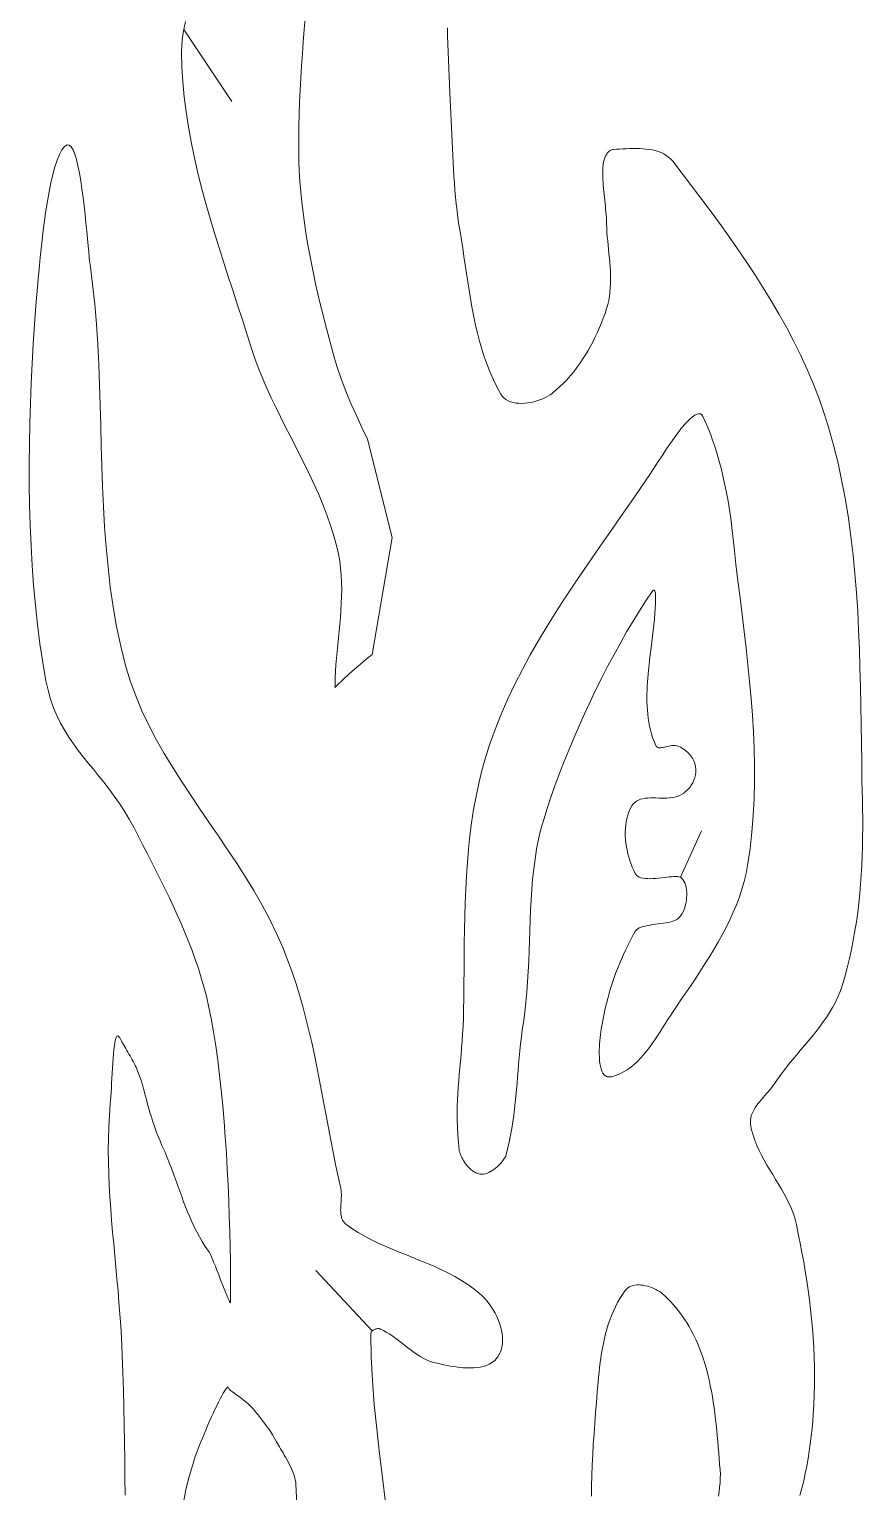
# Model space of a CAD drawing. Header units: inches. Extents: x -12 to 23, y -13.2 to 21.7.
# Drawn here: x 19.17 to 21.25, y 0.913 to 4.564 of the extents above; entities that cross this region are included whole.
import ezdxf

# ---------------------------------------------------------------- set-up
doc = ezdxf.new("R2010")
doc.units = ezdxf.units.IN
doc.header["$MEASUREMENT"] = 0
doc.layers.get('0').update_dxf_attribs({"lineweight": 0})

msp = doc.modelspace()

# ---------------------------------------------------------------- linework, layer by layer
at = {"color": 7, "linetype": 'Continuous', "lineweight": 0}
for p, q in [((19.5602, 4.5833), (19.5557, 4.5634)), ((19.856, 4.563), (19.8582, 4.5932)), ((19.5524, 4.544), (19.5504, 4.5252)), ((19.5557, 4.5634), (19.5524, 4.544)), ((19.8516, 4.5025), (19.8537, 4.5328)), ((19.8537, 4.5328), (19.856, 4.563)), ((19.5504, 4.5252), (19.5498, 4.5067)), ((19.5498, 4.5067), (19.5507, 4.4696)), ((19.8495, 4.4723), (19.8516, 4.5025)), ((19.5507, 4.4696), (19.553, 4.4322)), ((19.8477, 4.442), (19.8495, 4.4723)), ((19.553, 4.4322), (19.5566, 4.3948)), ((19.846, 4.4118), (19.8477, 4.442)), ((19.5566, 4.3948), (19.5613, 4.3575)), ((19.8435, 4.3514), (19.8446, 4.3816)), ((19.8446, 4.3816), (19.846, 4.4118)), ((19.5613, 4.3575), (19.5671, 4.3203)), ((19.8427, 4.3213), (19.8435, 4.3514)), ((19.5671, 4.3203), (19.5738, 4.2831)), ((19.8423, 4.2913), (19.8427, 4.3213)), ((19.5738, 4.2831), (19.5815, 4.2459)), ((19.8423, 4.2613), (19.8423, 4.2913)), ((19.5815, 4.2459), (19.5901, 4.2087)), ((19.8428, 4.2354), (19.8423, 4.2613)), ((19.5901, 4.2087), (19.5993, 4.1716)), ((19.8438, 4.2095), (19.8428, 4.2354)), ((19.8454, 4.1836), (19.8438, 4.2095)), ((19.5993, 4.1716), (19.6093, 4.1345)), ((19.8475, 4.1578), (19.8454, 4.1836)), ((19.6093, 4.1345), (19.6198, 4.0974)), ((19.8501, 4.1321), (19.8475, 4.1578)), ((19.8531, 4.1064), (19.8501, 4.1321)), ((19.6198, 4.0974), (19.6308, 4.0603)), ((19.8565, 4.0808), (19.8531, 4.1064)), ((19.6308, 4.0603), (19.6422, 4.0233)), ((19.8604, 4.0553), (19.8565, 4.0808)), ((19.8646, 4.0298), (19.8604, 4.0553)), ((19.6422, 4.0233), (19.6539, 3.9862)), ((19.8691, 4.0044), (19.8646, 4.0298)), ((19.6539, 3.9862), (19.6658, 3.9491)), ((19.874, 3.9791), (19.8691, 4.0044)), ((19.6658, 3.9491), (19.6779, 3.912)), ((19.8792, 3.9538), (19.874, 3.9791)), ((19.8846, 3.9286), (19.8792, 3.9538)), ((19.6779, 3.912), (19.69, 3.875)), ((19.8903, 3.9035), (19.8846, 3.9286)), ((19.69, 3.875), (19.7021, 3.838)), ((19.8962, 3.8785), (19.8903, 3.9035)), ((19.9022, 3.8536), (19.8962, 3.8785)), ((19.7021, 3.838), (19.7141, 3.8009)), ((19.9085, 3.8288), (19.9022, 3.8536)), ((19.7141, 3.8009), (19.7257, 3.7641)), ((19.9148, 3.804), (19.9085, 3.8288)), ((19.9213, 3.7793), (19.9148, 3.804)), ((19.7257, 3.7641), (19.7339, 3.7395)), ((19.928, 3.7544), (19.9213, 3.7793)), ((19.7339, 3.7395), (19.7428, 3.7154)), ((19.9373, 3.7229), (19.928, 3.7544)), ((19.7428, 3.7154), (19.7525, 3.6914)), ((19.7525, 3.6914), (19.7628, 3.6675)), ((19.9481, 3.6914), (19.9373, 3.7229)), ((19.9599, 3.6604), (19.9481, 3.6914)), ((19.7628, 3.6675), (19.7737, 3.6437)), ((19.9727, 3.6298), (19.9599, 3.6604)), ((19.7737, 3.6437), (19.7851, 3.6199)), ((19.7851, 3.6199), (19.7968, 3.5962)), ((19.9862, 3.5996), (19.9727, 3.6298)), ((19.7968, 3.5962), (19.8088, 3.5724)), ((20.0002, 3.5697), (19.9862, 3.5996)), ((19.8088, 3.5724), (19.821, 3.5485)), ((19.821, 3.5485), (19.8333, 3.5246)), ((20.0144, 3.54), (20.0002, 3.5697)), ((19.8333, 3.5246), (19.8455, 3.5005)), ((20.0754, 3.2948), (20.0144, 3.54)), ((19.8455, 3.5005), (19.8577, 3.4763)), ((19.8577, 3.4763), (19.8696, 3.4518)), ((19.8696, 3.4518), (19.8812, 3.4271)), ((19.8812, 3.4271), (19.8923, 3.4021)), ((19.8923, 3.4021), (19.9029, 3.3769)), ((19.9029, 3.3769), (19.9129, 3.3512)), ((19.9129, 3.3512), (19.922, 3.3252)), ((19.922, 3.3252), (19.9304, 3.2987)), ((19.9304, 3.2987), (19.9377, 3.2717)), ((20.0255, 3.003), (20.0754, 3.2948)), ((19.9377, 3.2717), (19.9416, 3.2539)), ((19.9416, 3.2539), (19.9447, 3.2361)), ((19.9447, 3.2361), (19.947, 3.2183)), ((19.947, 3.2183), (19.9485, 3.2005)), ((19.9485, 3.2005), (19.9493, 3.1828)), ((19.9493, 3.1828), (19.9496, 3.1652)), ((19.9493, 3.1476), (19.9486, 3.1301)), ((19.9496, 3.1652), (19.9493, 3.1476)), ((19.9476, 3.1127), (19.9463, 3.0954)), ((19.9486, 3.1301), (19.9476, 3.1127)), ((19.9448, 3.0782), (19.9432, 3.0611)), ((19.9463, 3.0954), (19.9448, 3.0782)), ((19.9415, 3.0441), (19.9398, 3.0273)), ((19.9432, 3.0611), (19.9415, 3.0441)), ((19.9382, 3.0105), (19.9367, 2.9939)), ((19.9398, 3.0273), (19.9382, 3.0105)), ((20.0109, 2.9909), (20.0255, 3.003)), ((19.9344, 2.9611), (19.9337, 2.945)), ((19.9354, 2.9774), (19.9344, 2.9611)), ((19.9367, 2.9939), (19.9354, 2.9774)), ((19.9672, 2.9534), (19.9816, 2.9661)), ((19.9816, 2.9661), (19.9963, 2.9786)), ((19.9963, 2.9786), (20.0109, 2.9909)), ((19.9328, 2.92), (19.9393, 2.9269)), ((19.9331, 2.9239), (19.9328, 2.92)), ((19.9333, 2.9283), (19.9331, 2.9239)), ((19.9337, 2.945), (19.9333, 2.9283)), ((19.9393, 2.9269), (19.953, 2.9404)), ((19.953, 2.9404), (19.9672, 2.9534))]:
    msp.add_line(p, q, dxfattribs=at)
at = {"color": 30, "linetype": 'Continuous', "lineweight": 0, "true_color": 0xff7e00}
for p, q in [((19.5557, 4.5634), (19.6755, 4.3831)), ((20.7945, 2.4466), (20.8474, 2.5623)), ((20.026, 1.3142), (19.8853, 1.4651))]:
    msp.add_line(p, q, dxfattribs=at)
at = {"color": 7, "linetype": 'Continuous', "lineweight": 0}
for points in [[(20.2134, 4.5677), (20.214, 4.5474), (20.2146, 4.5271), (20.2152, 4.5068), (20.2159, 4.4865), (20.2167, 4.4662), (20.2175, 4.4459), (20.2185, 4.4256), (20.2196, 4.4053), (20.2205, 4.388), (20.2213, 4.3706), (20.2221, 4.3532), (20.2229, 4.3358), (20.2236, 4.3185), (20.2243, 4.3011), (20.225, 4.2837), (20.2258, 4.2663), (20.2266, 4.2489), (20.2275, 4.2315), (20.2285, 4.2141), (20.2296, 4.1968), (20.2308, 4.1795), (20.2322, 4.1621), (20.2338, 4.1448), (20.2355, 4.1276), (20.2375, 4.1103), (20.2397, 4.0931), (20.2422, 4.0759), (20.2449, 4.0588), (20.2483, 4.0381), (20.2515, 4.0173), (20.2547, 3.9964), (20.2578, 3.9754), (20.2608, 3.9544), (20.264, 3.9334), (20.2673, 3.9124), (20.2708, 3.8914), (20.2744, 3.8705), (20.2784, 3.8497), (20.2828, 3.8291), (20.2875, 3.8085), (20.2927, 3.7882), (20.2984, 3.7681), (20.3046, 3.7482), (20.3115, 3.7285), (20.3191, 3.7091), (20.3274, 3.6901), (20.3365, 3.6714), (20.3464, 3.653), (20.35, 3.6478), (20.3543, 3.6433), (20.3592, 3.6395), (20.3648, 3.6363), (20.3708, 3.6338), (20.3773, 3.6319), (20.3842, 3.6306), (20.3913, 3.6299), (20.3987, 3.6296), (20.4063, 3.6299), (20.4139, 3.6307), (20.4216, 3.632), (20.4292, 3.6336), (20.4367, 3.6357), (20.444, 3.6382), (20.4511, 3.641), (20.4578, 3.6441), (20.4641, 3.6475), (20.47, 3.6512), (20.4753, 3.6551), (20.4849, 3.6632), (20.4942, 3.6717), (20.5032, 3.6805), (20.5119, 3.6896), (20.5203, 3.6991), (20.5284, 3.7089), (20.5362, 3.719), (20.5437, 3.7293), (20.5508, 3.7398), (20.5577, 3.7506), (20.5643, 3.7616), (20.5706, 3.7728), (20.5767, 3.7841), (20.5824, 3.7956), (20.5878, 3.8072), (20.5929, 3.8189), (20.5978, 3.8307), (20.6023, 3.8426), (20.6066, 3.8545), (20.6105, 3.8665), (20.6135, 3.8766), (20.6158, 3.8868), (20.6176, 3.8971), (20.6189, 3.9074), (20.6198, 3.9179), (20.6203, 3.9284), (20.6205, 3.9389), (20.6203, 3.9495), (20.6199, 3.9602), (20.6192, 3.9709), (20.6184, 3.9816), (20.6174, 3.9923), (20.6164, 4.003), (20.6153, 4.0138), (20.6143, 4.0245), (20.6132, 4.0352), (20.6123, 4.0459), (20.6115, 4.0566), (20.6109, 4.0672), (20.6105, 4.0778), (20.6103, 4.0852), (20.6099, 4.0926), (20.6094, 4.1), (20.6088, 4.1074), (20.6081, 4.1148), (20.6074, 4.1222), (20.6066, 4.1296), (20.6058, 4.137), (20.605, 4.1444), (20.6042, 4.1518), (20.6035, 4.1592), (20.6028, 4.1666), (20.6022, 4.174), (20.6017, 4.1814), (20.6014, 4.1888), (20.6011, 4.1962), (20.6011, 4.2036), (20.6012, 4.2109), (20.6015, 4.2183), (20.6021, 4.2257), (20.6023, 4.228), (20.6027, 4.2304), (20.6032, 4.2329), (20.6038, 4.2354), (20.6045, 4.2379), (20.6053, 4.2405), (20.6062, 4.243), (20.6072, 4.2454), (20.6083, 4.2478), (20.6096, 4.2501), (20.6109, 4.2523), (20.6123, 4.2544), (20.6139, 4.2563), (20.6155, 4.2581), (20.6173, 4.2596), (20.6191, 4.261), (20.621, 4.2621), (20.6231, 4.2629), (20.6252, 4.2635), (20.6274, 4.2637), (20.6351, 4.2641), (20.643, 4.2646), (20.651, 4.265), (20.6592, 4.2654), (20.6674, 4.2657), (20.6757, 4.2659), (20.684, 4.266), (20.6923, 4.2658), (20.7006, 4.2654), (20.7087, 4.2648), (20.7167, 4.2638), (20.7245, 4.2625), (20.732, 4.2607), (20.7393, 4.2585), (20.7463, 4.2559), (20.753, 4.2527), (20.7593, 4.249), (20.7651, 4.2447), (20.7705, 4.2398), (20.7754, 4.2342), (20.7989, 4.2037), (20.8224, 4.173), (20.8458, 4.142), (20.8691, 4.1109), (20.8921, 4.0795), (20.9148, 4.0479), (20.9371, 4.016), (20.959, 3.9838), (20.9804, 3.9513), (21.0013, 3.9185), (21.0215, 3.8854), (21.041, 3.852), (21.0598, 3.8182), (21.0777, 3.784), (21.0947, 3.7494), (21.1108, 3.7145), (21.1259, 3.6792), (21.1398, 3.6434), (21.1526, 3.6072), (21.1642, 3.5706), (21.1768, 3.5257), (21.1879, 3.4805), (21.1977, 3.435), (21.2063, 3.3892), (21.2137, 3.3432), (21.2201, 3.297), (21.2255, 3.2506), (21.2301, 3.204), (21.2338, 3.1573), (21.2369, 3.1105), (21.2393, 3.0635), (21.2413, 3.0165), (21.2427, 2.9695), (21.2439, 2.9224), (21.2448, 2.8754), (21.2456, 2.8283), (21.2462, 2.7813), (21.2469, 2.7343), (21.2477, 2.6875), (21.2487, 2.6408), (21.2492, 2.6174), (21.2495, 2.5939), (21.2495, 2.5704), (21.2493, 2.5469), (21.2489, 2.5233), (21.2482, 2.4998), (21.2471, 2.4762), (21.2458, 2.4527), (21.2441, 2.4292), (21.2421, 2.4057), (21.2397, 2.3823), (21.2369, 2.3589), (21.2337, 2.3357), (21.23, 2.3125), (21.2259, 2.2894), (21.2214, 2.2664), (21.2163, 2.2436), (21.2107, 2.2208), (21.2047, 2.1983), (21.198, 2.1758), (21.1932, 2.1618), (21.1876, 2.1482), (21.1813, 2.1349), (21.1744, 2.1219), (21.1669, 2.1092), (21.1589, 2.0967), (21.1504, 2.0845), (21.1416, 2.0725), (21.1324, 2.0606), (21.123, 2.0488), (21.1133, 2.0371), (21.1036, 2.0255), (21.0938, 2.0139), (21.084, 2.0023), (21.0743, 1.9906), (21.0647, 1.9789), (21.0553, 1.9671), (21.0462, 1.9552), (21.0374, 1.943), (21.029, 1.9307), (21.0256, 1.9258), (21.0219, 1.921), (21.018, 1.9161), (21.014, 1.9113), (21.0098, 1.9065), (21.0013, 1.8969), (20.9971, 1.892), (20.993, 1.8871), (20.989, 1.8822), (20.9853, 1.8773), (20.9818, 1.8723), (20.9786, 1.8672), (20.9758, 1.8621), (20.9735, 1.8568), (20.9715, 1.8515), (20.9702, 1.8461), (20.9694, 1.8406), (20.9692, 1.835), (20.9698, 1.8293), (20.9724, 1.8159), (20.9759, 1.8028), (20.9802, 1.7899), (20.9852, 1.7772), (20.9909, 1.7648), (20.997, 1.7525), (21.0036, 1.7403), (21.0105, 1.7282), (21.0176, 1.7162), (21.0249, 1.7042), (21.0322, 1.6923), (21.0395, 1.6803), (21.0466, 1.6682), (21.0534, 1.6561), (21.0599, 1.6439), (21.066, 1.6315), (21.0715, 1.6189), (21.0764, 1.6062), (21.0806, 1.5932), (21.0839, 1.5799), (21.0888, 1.5566), (21.0935, 1.5333), (21.098, 1.5099), (21.1022, 1.4864), (21.1062, 1.4628), (21.1099, 1.4392), (21.1134, 1.4156), (21.1165, 1.3919), (21.1193, 1.3682), (21.1218, 1.3444), (21.124, 1.3206), (21.1258, 1.2968), (21.1273, 1.273), (21.1283, 1.2492), (21.129, 1.2254), (21.1293, 1.2016), (21.1292, 1.1778), (21.1286, 1.154), (21.1276, 1.1303), (21.1262, 1.1065), (21.1247, 1.0881), (21.123, 1.0695), (21.1211, 1.0509), (21.1188, 1.0323), (21.1162, 1.0137), (21.1132, 0.9951), (21.1099, 0.9766), (21.1063, 0.9581), (21.1022, 0.9397), (21.0977, 0.9215), (21.0927, 0.9034)], [(20.8895, 0.9018), (20.8911, 0.9129), (20.8925, 0.9239), (20.8936, 0.9349), (20.8942, 0.9457), (20.8943, 0.9565), (20.8937, 0.9671), (20.8925, 0.9811), (20.8914, 0.9952), (20.8902, 1.0093), (20.889, 1.0235), (20.8878, 1.0376), (20.8865, 1.0517), (20.8852, 1.0659), (20.8838, 1.08), (20.8822, 1.0941), (20.8805, 1.1081), (20.8787, 1.1222), (20.8766, 1.1362), (20.8744, 1.1501), (20.8719, 1.164), (20.8692, 1.1779), (20.8663, 1.1917), (20.8631, 1.2054), (20.8595, 1.219), (20.8557, 1.2326), (20.8514, 1.246), (20.8484, 1.255), (20.8451, 1.264), (20.8416, 1.2729), (20.8379, 1.2818), (20.834, 1.2907), (20.8299, 1.2994), (20.8256, 1.308), (20.821, 1.3166), (20.8162, 1.325), (20.8113, 1.3333), (20.8061, 1.3415), (20.8007, 1.3495), (20.7951, 1.3573), (20.7893, 1.365), (20.7832, 1.3725), (20.777, 1.3797), (20.7706, 1.3868), (20.7639, 1.3936), (20.7571, 1.4003), (20.75, 1.4066), (20.7463, 1.4096), (20.7422, 1.4125), (20.7378, 1.4152), (20.7331, 1.4177), (20.7282, 1.4201), (20.723, 1.4222), (20.7178, 1.4241), (20.7124, 1.4257), (20.707, 1.4269), (20.7016, 1.4279), (20.6962, 1.4286), (20.6909, 1.4288), (20.6858, 1.4287), (20.6808, 1.4282), (20.676, 1.4272), (20.6715, 1.4258), (20.6673, 1.4239), (20.6635, 1.4215), (20.66, 1.4186), (20.657, 1.4151), (20.6502, 1.4053), (20.6439, 1.3952), (20.6381, 1.3849), (20.6326, 1.3743), (20.6276, 1.3635), (20.623, 1.3525), (20.6187, 1.3412), (20.6148, 1.3298), (20.6113, 1.3183), (20.608, 1.3066), (20.6051, 1.2948), (20.6024, 1.2829), (20.6001, 1.2709), (20.5979, 1.2589), (20.596, 1.2469), (20.5944, 1.2348), (20.5929, 1.2227), (20.5916, 1.2107), (20.5904, 1.1987), (20.5894, 1.1868), (20.5873, 1.1611), (20.5852, 1.1353), (20.5831, 1.1094), (20.5811, 1.0834), (20.5792, 1.0574), (20.5774, 1.0314), (20.5759, 1.0054), (20.5746, 0.9794), (20.5737, 0.9534), (20.5731, 0.9273), (20.5729, 0.9014)]]:
    msp.add_lwpolyline(points, dxfattribs=at)
at = {"color": 7, "linetype": 'Continuous', "lineweight": 0, "flags": 128}
for points in [[(20.0593, 0.8856), (20.0514, 0.947), (20.0439, 1.0084), (20.037, 1.0694), (20.031, 1.13), (20.0264, 1.1899), (20.0234, 1.249), (20.0223, 1.307), (20.0224, 1.3084), (20.0227, 1.3096), (20.0233, 1.3109), (20.024, 1.312), (20.0249, 1.3132), (20.026, 1.3142), (20.0271, 1.3152), (20.0284, 1.3161), (20.0299, 1.3169), (20.0313, 1.3176), (20.0329, 1.3182), (20.0345, 1.3187), (20.0361, 1.3192), (20.0377, 1.3195), (20.0393, 1.3197), (20.0409, 1.3197), (20.0424, 1.3197), (20.0439, 1.3195), (20.0453, 1.3191), (20.0466, 1.3187), (20.0538, 1.3151), (20.0609, 1.3112), (20.0678, 1.307), (20.0746, 1.3025), (20.0813, 1.2978), (20.0879, 1.2929), (20.0945, 1.2879), (20.101, 1.2828), (20.1075, 1.2777), (20.114, 1.2726), (20.1205, 1.2676), (20.127, 1.2627), (20.1337, 1.258), (20.1404, 1.2535), (20.1472, 1.2493), (20.1542, 1.2454), (20.1614, 1.2419), (20.1687, 1.2388), (20.1762, 1.2362), (20.1839, 1.2341), (20.1918, 1.2323), (20.2, 1.2305), (20.2084, 1.2288), (20.2171, 1.2271), (20.226, 1.2256), (20.2349, 1.2242), (20.2439, 1.2231), (20.253, 1.2222), (20.2619, 1.2217), (20.2707, 1.2216), (20.2794, 1.2218), (20.2878, 1.2226), (20.296, 1.2238), (20.3038, 1.2256), (20.3112, 1.2281), (20.3182, 1.2311), (20.3246, 1.2349), (20.3305, 1.2395), (20.3357, 1.2448), (20.3403, 1.251), (20.3442, 1.2581), (20.3472, 1.2656), (20.3493, 1.2734), (20.3506, 1.2815), (20.3511, 1.2898), (20.3509, 1.2983), (20.3499, 1.307), (20.3484, 1.3157), (20.3462, 1.3244), (20.3434, 1.3331), (20.3401, 1.3417), (20.3363, 1.3502), (20.3321, 1.3585), (20.3275, 1.3666), (20.3225, 1.3744), (20.3172, 1.3819), (20.3117, 1.389), (20.3059, 1.3956), (20.2999, 1.4018), (20.2938, 1.4074), (20.2793, 1.4192), (20.2641, 1.4302), (20.2485, 1.4403), (20.2323, 1.4497), (20.2157, 1.4585), (20.1988, 1.4668), (20.1816, 1.4746), (20.1641, 1.4821), (20.1465, 1.4894), (20.1288, 1.4965), (20.1111, 1.5036), (20.0934, 1.5107), (20.0757, 1.5179), (20.0582, 1.5254), (20.041, 1.5333), (20.024, 1.5415), (20.0073, 1.5503), (19.991, 1.5597), (19.9752, 1.5698), (19.9599, 1.5807), (19.9566, 1.5836), (19.9539, 1.5868), (19.9518, 1.5903), (19.9501, 1.5941), (19.9488, 1.5981), (19.9479, 1.6023), (19.9473, 1.6067), (19.9471, 1.6113), (19.947, 1.6161), (19.9471, 1.6209), (19.9474, 1.6258), (19.9477, 1.6308), (19.948, 1.6358), (19.9484, 1.6408), (19.9487, 1.6458), (19.9488, 1.6508), (19.9488, 1.6556), (19.9486, 1.6604), (19.9481, 1.665), (19.9472, 1.6695), (19.9406, 1.6996), (19.9343, 1.7299), (19.9282, 1.7602), (19.9223, 1.7906), (19.9166, 1.8211), (19.9109, 1.8516), (19.9052, 1.8821), (19.8995, 1.9126), (19.8937, 1.943), (19.8876, 1.9734), (19.8814, 2.0037), (19.8748, 2.0339), (19.8678, 2.064), (19.8605, 2.094), (19.8526, 2.1238), (19.8441, 2.1534), (19.8351, 2.1828), (19.8253, 2.212), (19.8148, 2.2409), (19.8035, 2.2696), (19.7873, 2.3066), (19.7695, 2.3429), (19.7504, 2.3786), (19.7301, 2.4137), (19.7088, 2.4484), (19.6868, 2.4828), (19.6642, 2.5169), (19.6412, 2.5508), (19.6181, 2.5846), (19.595, 2.6185), (19.5721, 2.6524), (19.5497, 2.6864), (19.528, 2.7208), (19.507, 2.7554), (19.4871, 2.7905), (19.4685, 2.8261), (19.4513, 2.8623), (19.4358, 2.8992), (19.4221, 2.9369), (19.4105, 2.9754), (19.3984, 3.0239), (19.3881, 3.0728), (19.3795, 3.122), (19.3724, 3.1715), (19.3666, 3.2213), (19.3619, 3.2713), (19.3582, 3.3216), (19.3554, 3.372), (19.3531, 3.4226), (19.3513, 3.4732), (19.3499, 3.524), (19.3485, 3.5747), (19.3471, 3.6254), (19.3455, 3.6761), (19.3435, 3.7267), (19.3409, 3.7772), (19.3376, 3.8275), (19.3334, 3.8776), (19.3282, 3.9275), (19.3217, 3.9771), (19.3208, 3.9843), (19.3198, 3.9947), (19.3185, 4.0078), (19.3171, 4.0233), (19.3155, 4.0407), (19.3137, 4.0598), (19.3117, 4.08), (19.3095, 4.1011), (19.3071, 4.1226), (19.3044, 4.1441), (19.3016, 4.1652), (19.2985, 4.1856), (19.2951, 4.2049), (19.2916, 4.2226), (19.2877, 4.2384), (19.2836, 4.2519), (19.2793, 4.2627), (19.2747, 4.2705), (19.2698, 4.2747), (19.2647, 4.2751), (19.2578, 4.2709), (19.2514, 4.2629), (19.2453, 4.2515), (19.2395, 4.2372), (19.234, 4.2203), (19.2289, 4.2011), (19.2241, 4.1802), (19.2197, 4.1578), (19.2156, 4.1344), (19.2118, 4.1103), (19.2083, 4.086), (19.2051, 4.0618), (19.2022, 4.0382), (19.1997, 4.0154), (19.1974, 3.994), (19.1955, 3.9743), (19.1939, 3.9566), (19.1925, 3.9414), (19.1915, 3.9291), (19.1907, 3.9201), (19.1869, 3.8739), (19.1834, 3.8266), (19.1803, 3.7786), (19.1775, 3.7297), (19.1751, 3.6803), (19.1731, 3.6303), (19.1716, 3.5798), (19.1706, 3.5291), (19.1702, 3.4782), (19.1703, 3.4272), (19.1711, 3.3762), (19.1725, 3.3254), (19.1746, 3.2748), (19.1774, 3.2246), (19.181, 3.1749), (19.1854, 3.1257), (19.1907, 3.0773), (19.1968, 3.0297), (19.2038, 2.983), (19.2118, 2.9374), (19.2171, 2.9134), (19.2235, 2.891), (19.2309, 2.8699), (19.2392, 2.8501), (19.2485, 2.8313), (19.2585, 2.8134), (19.2692, 2.7962), (19.2805, 2.7797), (19.2923, 2.7635), (19.3046, 2.7477), (19.3172, 2.7319), (19.33, 2.7162), (19.343, 2.7002), (19.3561, 2.6839), (19.3692, 2.667), (19.3822, 2.6495), (19.3951, 2.6312), (19.4076, 2.6119), (19.4198, 2.5914), (19.4316, 2.5697), (19.4427, 2.5482), (19.4538, 2.5267), (19.4649, 2.5051), (19.4759, 2.4836), (19.4869, 2.462), (19.4978, 2.4403), (19.5085, 2.4187), (19.519, 2.3969), (19.5293, 2.375), (19.5394, 2.3531), (19.5491, 2.3311), (19.5585, 2.3089), (19.5676, 2.2866), (19.5762, 2.2642), (19.5844, 2.2416), (19.5921, 2.2188), (19.5994, 2.1959), (19.606, 2.1728), (19.6121, 2.1495), (19.6176, 2.1259), (19.6241, 2.094), (19.63, 2.0606), (19.6355, 2.0258), (19.6406, 1.9898), (19.6451, 1.9528), (19.6493, 1.9149), (19.653, 1.8763), (19.6563, 1.8371), (19.6593, 1.7976), (19.6619, 1.7579), (19.6642, 1.7182), (19.6661, 1.6785), (19.6678, 1.6392), (19.6691, 1.6003), (19.6703, 1.5621), (19.6711, 1.5247), (19.6718, 1.4882), (19.6722, 1.4529), (19.6724, 1.4188), (19.6725, 1.3863), (19.6722, 1.3848), (19.6713, 1.3853), (19.6698, 1.3875), (19.6679, 1.3914), (19.6655, 1.3966), (19.6628, 1.4031), (19.6598, 1.4106), (19.6565, 1.4189), (19.653, 1.4278), (19.6493, 1.4372), (19.6456, 1.4469), (19.6419, 1.4566), (19.6381, 1.4661), (19.6345, 1.4753), (19.631, 1.484), (19.6277, 1.492), (19.6246, 1.4991), (19.6219, 1.5051), (19.6195, 1.5098), (19.6176, 1.5131), (19.6093, 1.5251), (19.6017, 1.5372), (19.5946, 1.5493), (19.588, 1.5615), (19.5818, 1.5738), (19.5759, 1.5861), (19.5704, 1.5985), (19.5652, 1.6111), (19.5601, 1.6238), (19.5552, 1.6367), (19.5504, 1.6497), (19.5456, 1.6629), (19.5407, 1.6763), (19.5358, 1.69), (19.5308, 1.7038), (19.5255, 1.7179), (19.52, 1.7323), (19.5142, 1.747), (19.508, 1.762), (19.5013, 1.7772), (19.4965, 1.7884), (19.492, 1.7992), (19.488, 1.8096), (19.4842, 1.8197), (19.4808, 1.8295), (19.4777, 1.8389), (19.4748, 1.8482), (19.472, 1.8572), (19.4695, 1.866), (19.4671, 1.8746), (19.4647, 1.8831), (19.4625, 1.8915), (19.4602, 1.8999), (19.458, 1.9082), (19.4556, 1.9165), (19.4533, 1.9248), (19.4507, 1.9332), (19.4481, 1.9417), (19.4452, 1.9502), (19.4422, 1.959), (19.4405, 1.9634), (19.4386, 1.9679), (19.4365, 1.9725), (19.4343, 1.9771), (19.4319, 1.9818), (19.4295, 1.9865), (19.4269, 1.9912), (19.4243, 1.9959), (19.4216, 2.0006), (19.4189, 2.0053), (19.4162, 2.0099), (19.4136, 2.0144), (19.4109, 2.0188), (19.4084, 2.0231), (19.4059, 2.0272), (19.4036, 2.0313), (19.4013, 2.0351), (19.3993, 2.0388), (19.3974, 2.0423), (19.3957, 2.0456), (19.3932, 2.0494), (19.391, 2.0506), (19.389, 2.0496), (19.3871, 2.0464), (19.3855, 2.0413), (19.384, 2.0345), (19.3827, 2.0262), (19.3815, 2.0167), (19.3804, 2.0061), (19.3794, 1.9947), (19.3785, 1.9826), (19.3777, 1.9701), (19.377, 1.9574), (19.3763, 1.9448), (19.3756, 1.9323), (19.375, 1.9203), (19.3744, 1.9089), (19.3738, 1.8984), (19.3731, 1.889), (19.3724, 1.8808), (19.3701, 1.8516), (19.3685, 1.8224), (19.3676, 1.7933), (19.3674, 1.7641), (19.3677, 1.735), (19.3685, 1.7059), (19.3698, 1.6768), (19.3714, 1.6476), (19.3734, 1.6185), (19.3757, 1.5894), (19.3782, 1.5602), (19.3808, 1.5311), (19.3835, 1.502), (19.3863, 1.4728), (19.389, 1.4436), (19.3916, 1.4144), (19.394, 1.3852), (19.3963, 1.356), (19.3983, 1.3268), (19.3999, 1.2975), (19.4019, 1.2541), (19.4036, 1.2105), (19.4049, 1.1669), (19.4061, 1.1232), (19.407, 1.0794), (19.4078, 1.0356), (19.4084, 0.9918), (19.409, 0.9479), (19.4094, 0.904)], [(19.5557, 0.8908), (19.5611, 0.9174), (19.5676, 0.9445), (19.5754, 0.972), (19.5844, 1.0001), (19.5948, 1.0286), (19.5983, 1.0373), (19.602, 1.0466), (19.6061, 1.0563), (19.6104, 1.0664), (19.6148, 1.0767), (19.6194, 1.0871), (19.6241, 1.0975), (19.6288, 1.1077), (19.6334, 1.1176), (19.638, 1.1271), (19.6424, 1.136), (19.6466, 1.1443), (19.6506, 1.1518), (19.6543, 1.1584), (19.6576, 1.164), (19.6606, 1.1684), (19.663, 1.1715), (19.665, 1.1732), (19.6664, 1.1733), (19.6672, 1.1718), (19.6678, 1.1704), (19.6688, 1.1689), (19.6703, 1.1672), (19.6722, 1.1655), (19.6746, 1.1636), (19.6773, 1.1616), (19.6803, 1.1595), (19.6836, 1.1571), (19.6871, 1.1547), (19.6908, 1.1521), (19.6948, 1.1493), (19.6988, 1.1463), (19.703, 1.1432), (19.7072, 1.1398), (19.7115, 1.1363), (19.7158, 1.1326), (19.72, 1.1286), (19.7241, 1.1245), (19.7281, 1.1201), (19.7319, 1.1155), (19.7351, 1.1116), (19.738, 1.1079), (19.7409, 1.1044), (19.7436, 1.101), (19.7463, 1.0978), (19.7489, 1.0946), (19.7514, 1.0914), (19.7539, 1.0882), (19.7564, 1.0849), (19.7589, 1.0816), (19.7613, 1.0782), (19.7639, 1.0747), (19.7664, 1.071), (19.7691, 1.067), (19.7718, 1.0628), (19.7746, 1.0584), (19.7775, 1.0536), (19.7806, 1.0485), (19.7838, 1.043), (19.7872, 1.0371), (19.7894, 1.0332), (19.7918, 1.029), (19.7945, 1.0245), (19.7973, 1.0197), (19.8003, 1.0147), (19.8033, 1.0095), (19.8065, 1.0041), (19.8096, 0.9986), (19.8127, 0.9929), (19.8158, 0.9872), (19.8188, 0.9814), (19.8216, 0.9755), (19.8243, 0.9697), (19.8268, 0.964), (19.829, 0.9583), (19.8309, 0.9527), (19.8326, 0.9472), (19.8339, 0.9419), (19.8348, 0.9368), (19.8352, 0.9319), (19.8411, 0.8127)]]:
    msp.add_lwpolyline(points, dxfattribs=at)
msp.add_lwpolyline([(20.3588, 1.7503), (20.3633, 1.7681), (20.3673, 1.7855), (20.3708, 1.8026), (20.3739, 1.8193), (20.3765, 1.8358), (20.3789, 1.8521), (20.3809, 1.8682), (20.3827, 1.8842), (20.3843, 1.9002), (20.3857, 1.9161), (20.3871, 1.932), (20.3884, 1.948), (20.3897, 1.9641), (20.391, 1.9804), (20.3925, 1.9968), (20.3941, 2.0136), (20.3959, 2.0306), (20.3979, 2.048), (20.4002, 2.0657), (20.4029, 2.0839), (20.4065, 2.1092), (20.4093, 2.1345), (20.4116, 2.16), (20.4135, 2.1855), (20.4149, 2.2111), (20.4161, 2.2368), (20.417, 2.2624), (20.4179, 2.2881), (20.4187, 2.3138), (20.4196, 2.3395), (20.4207, 2.3651), (20.422, 2.3907), (20.4237, 2.4162), (20.4259, 2.4416), (20.4286, 2.4669), (20.432, 2.492), (20.436, 2.517), (20.441, 2.5419), (20.4468, 2.5666), (20.4536, 2.5911), (20.4621, 2.6183), (20.4715, 2.6463), (20.4815, 2.6749), (20.4923, 2.7041), (20.5038, 2.7337), (20.5159, 2.7637), (20.5285, 2.7939), (20.5417, 2.8243), (20.5554, 2.8546), (20.5694, 2.8849), (20.5839, 2.9151), (20.5988, 2.9449), (20.6139, 2.9743), (20.6292, 3.0032), (20.6448, 3.0315), (20.6605, 3.0591), (20.6764, 3.0858), (20.6923, 3.1117), (20.7082, 3.1364), (20.7241, 3.1601), (20.7271, 3.1634), (20.7294, 3.1637), (20.7311, 3.1613), (20.7322, 3.1564), (20.7328, 3.1494), (20.7329, 3.1405), (20.7326, 3.1299), (20.7319, 3.118), (20.731, 3.1051), (20.7298, 3.0914), (20.7283, 3.0771), (20.7268, 3.0627), (20.7251, 3.0482), (20.7234, 3.0341), (20.7218, 3.0206), (20.7202, 3.0079), (20.7187, 2.9964), (20.7174, 2.9863), (20.7164, 2.9779), (20.7157, 2.9715), (20.7147, 2.9626), (20.7139, 2.9534), (20.7131, 2.944), (20.7124, 2.9344), (20.7119, 2.9247), (20.7114, 2.9148), (20.7112, 2.9048), (20.7111, 2.8948), (20.7113, 2.8846), (20.7116, 2.8745), (20.7123, 2.8643), (20.7132, 2.8542), (20.7144, 2.8441), (20.7159, 2.8341), (20.7177, 2.8242), (20.7199, 2.8144), (20.7224, 2.8048), (20.7254, 2.7953), (20.7288, 2.7861), (20.7326, 2.7771), (20.7341, 2.7743), (20.7359, 2.7723), (20.738, 2.7709), (20.7403, 2.7701), (20.7428, 2.7698), (20.7455, 2.7698), (20.7485, 2.7702), (20.7516, 2.7708), (20.7549, 2.7716), (20.7583, 2.7724), (20.7619, 2.7733), (20.7657, 2.7741), (20.7695, 2.7748), (20.7735, 2.7753), (20.7776, 2.7754), (20.7818, 2.7752), (20.786, 2.7746), (20.7904, 2.7734), (20.7947, 2.7716), (20.7991, 2.7691), (20.8073, 2.7633), (20.8143, 2.7572), (20.82, 2.7508), (20.8247, 2.7441), (20.8283, 2.7373), (20.8309, 2.7303), (20.8325, 2.7233), (20.8333, 2.7163), (20.8332, 2.7093), (20.8323, 2.7024), (20.8307, 2.6956), (20.8284, 2.6891), (20.8254, 2.6828), (20.8219, 2.6768), (20.8179, 2.6711), (20.8134, 2.6659), (20.8084, 2.6612), (20.8032, 2.657), (20.7976, 2.6533), (20.7917, 2.6503), (20.7862, 2.6482), (20.7804, 2.6466), (20.7742, 2.6455), (20.7678, 2.6448), (20.7611, 2.6445), (20.7543, 2.6444), (20.7474, 2.6444), (20.7405, 2.6445), (20.7336, 2.6447), (20.7267, 2.6447), (20.72, 2.6447), (20.7134, 2.6444), (20.7071, 2.6438), (20.701, 2.6428), (20.6953, 2.6414), (20.6899, 2.6395), (20.685, 2.6369), (20.6806, 2.6337), (20.6767, 2.6297), (20.6734, 2.6249), (20.6695, 2.6174), (20.6662, 2.6096), (20.6634, 2.6016), (20.6612, 2.5933), (20.6595, 2.5849), (20.6582, 2.5763), (20.6574, 2.5675), (20.6571, 2.5587), (20.6572, 2.5498), (20.6578, 2.5409), (20.6587, 2.5319), (20.66, 2.523), (20.6616, 2.5141), (20.6637, 2.5053), (20.666, 2.4966), (20.6686, 2.4881), (20.6715, 2.4797), (20.6747, 2.4715), (20.6782, 2.4636), (20.6819, 2.4558), (20.6842, 2.4523), (20.6875, 2.4495), (20.6915, 2.4472), (20.6961, 2.4455), (20.7014, 2.4443), (20.7072, 2.4436), (20.7133, 2.4432), (20.7198, 2.4431), (20.7265, 2.4434), (20.7334, 2.4438), (20.7403, 2.4444), (20.7472, 2.4451), (20.754, 2.4458), (20.7606, 2.4466), (20.7669, 2.4473), (20.7727, 2.4479), (20.7782, 2.4483), (20.783, 2.4484), (20.7872, 2.4484), (20.7907, 2.4479), (20.7945, 2.4466), (20.7978, 2.4443), (20.8008, 2.4412), (20.8034, 2.4372), (20.8056, 2.4326), (20.8074, 2.4274), (20.8088, 2.4216), (20.8098, 2.4154), (20.8104, 2.409), (20.8105, 2.4022), (20.8102, 2.3954), (20.8095, 2.3884), (20.8083, 2.3816), (20.8067, 2.3748), (20.8047, 2.3683), (20.8022, 2.3621), (20.7992, 2.3563), (20.7958, 2.351), (20.7919, 2.3463), (20.7875, 2.3423), (20.7843, 2.3402), (20.7803, 2.3383), (20.7757, 2.3367), (20.7705, 2.3354), (20.7649, 2.3341), (20.7588, 2.333), (20.7524, 2.332), (20.7459, 2.3311), (20.7392, 2.3302), (20.7325, 2.3293), (20.7258, 2.3283), (20.7193, 2.3273), (20.713, 2.3262), (20.707, 2.3249), (20.7014, 2.3235), (20.6964, 2.3219), (20.6919, 2.32), (20.6881, 2.3179), (20.6851, 2.3154), (20.6829, 2.3127), (20.6763, 2.3011), (20.67, 2.2894), (20.664, 2.2777), (20.6582, 2.266), (20.6526, 2.2542), (20.6473, 2.2423), (20.6423, 2.2303), (20.6375, 2.2183), (20.6329, 2.2061), (20.6286, 2.1939), (20.6245, 2.1817), (20.6206, 2.1693), (20.617, 2.1569), (20.6135, 2.1443), (20.6103, 2.1317), (20.6073, 2.119), (20.6045, 2.1061), (20.6019, 2.0932), (20.5995, 2.0802), (20.5973, 2.067), (20.5964, 2.0607), (20.5954, 2.0538), (20.5946, 2.0463), (20.5938, 2.0385), (20.5931, 2.0304), (20.5926, 2.0221), (20.5923, 2.0138), (20.5922, 2.0055), (20.5924, 1.9973), (20.5929, 1.9894), (20.5938, 1.9819), (20.595, 1.9748), (20.5966, 1.9683), (20.5987, 1.9626), (20.6013, 1.9576), (20.6044, 1.9536), (20.608, 1.9505), (20.6123, 1.9486), (20.6171, 1.948), (20.6227, 1.9487), (20.6332, 1.9517), (20.6433, 1.9557), (20.6529, 1.9605), (20.6621, 1.9661), (20.6709, 1.9724), (20.6794, 1.9793), (20.6876, 1.9869), (20.6954, 1.995), (20.7029, 2.0035), (20.7102, 2.0124), (20.7173, 2.0217), (20.7242, 2.0312), (20.7309, 2.041), (20.7374, 2.0508), (20.7438, 2.0608), (20.7501, 2.0707), (20.7563, 2.0806), (20.7625, 2.0904), (20.7687, 2.0999), (20.7748, 2.1093), (20.7862, 2.1261), (20.7978, 2.1432), (20.8095, 2.1603), (20.8212, 2.1776), (20.8329, 2.1951), (20.8445, 2.2127), (20.8559, 2.2304), (20.8672, 2.2484), (20.8781, 2.2664), (20.8888, 2.2846), (20.899, 2.303), (20.9087, 2.3216), (20.918, 2.3403), (20.9266, 2.3592), (20.9346, 2.3782), (20.9418, 2.3974), (20.9483, 2.4168), (20.9539, 2.4363), (20.9586, 2.456), (20.9624, 2.4759), (20.9684, 2.5176), (20.973, 2.5594), (20.9764, 2.6011), (20.9785, 2.6428), (20.9795, 2.6845), (20.9795, 2.7263), (20.9785, 2.768), (20.9767, 2.8098), (20.9742, 2.8515), (20.971, 2.8933), (20.9672, 2.9351), (20.963, 2.9769), (20.9584, 3.0187), (20.9536, 3.0606), (20.9485, 3.1025), (20.9434, 3.1444), (20.9383, 3.1863), (20.9332, 3.2282), (20.9284, 3.2702), (20.9238, 3.3122), (20.9221, 3.3278), (20.9201, 3.3434), (20.9178, 3.3591), (20.9154, 3.3749), (20.9126, 3.3906), (20.9097, 3.4063), (20.9066, 3.4219), (20.9032, 3.4374), (20.8997, 3.4527), (20.896, 3.4677), (20.8921, 3.4825), (20.8881, 3.497), (20.8839, 3.5112), (20.8795, 3.5249), (20.8751, 3.5383), (20.8704, 3.5511), (20.8657, 3.5635), (20.8609, 3.5753), (20.8559, 3.5865), (20.8509, 3.597), (20.848, 3.6011), (20.8445, 3.6034), (20.8404, 3.6039), (20.8357, 3.6028), (20.8306, 3.6003), (20.8251, 3.5965), (20.8192, 3.5915), (20.8131, 3.5856), (20.8067, 3.5787), (20.8002, 3.5711), (20.7936, 3.563), (20.787, 3.5544), (20.7805, 3.5455), (20.774, 3.5365), (20.7677, 3.5274), (20.7617, 3.5185), (20.7559, 3.5099), (20.7505, 3.5017), (20.7455, 3.494), (20.741, 3.4871), (20.7183, 3.4526), (20.6951, 3.4182), (20.6716, 3.3839), (20.6479, 3.3496), (20.6241, 3.3154), (20.6002, 3.2812), (20.5764, 3.2469), (20.5528, 3.2126), (20.5295, 3.178), (20.5065, 3.1433), (20.4839, 3.1084), (20.462, 3.0732), (20.4407, 3.0377), (20.4201, 3.0019), (20.4005, 2.9656), (20.3817, 2.929), (20.3641, 2.8918), (20.3476, 2.8541), (20.3323, 2.8159), (20.3184, 2.7771), (20.3083, 2.7452), (20.2993, 2.7132), (20.2915, 2.6809), (20.2847, 2.6483), (20.2788, 2.6156), (20.2737, 2.5827), (20.2695, 2.5497), (20.266, 2.5165), (20.2631, 2.4832), (20.2608, 2.4498), (20.259, 2.4163), (20.2577, 2.3827), (20.2567, 2.3491), (20.256, 2.3154), (20.2555, 2.2818), (20.2551, 2.2481), (20.2548, 2.2144), (20.2545, 2.1808), (20.2542, 2.1473), (20.2537, 2.1138), (20.2531, 2.0934), (20.2523, 2.0739), (20.2513, 2.0552), (20.2501, 2.0372), (20.2488, 2.0199), (20.2473, 2.003), (20.2459, 1.9866), (20.2444, 1.9705), (20.243, 1.9545), (20.2416, 1.9387), (20.2404, 1.9229), (20.2394, 1.907), (20.2386, 1.8909), (20.238, 1.8745), (20.2378, 1.8577), (20.2379, 1.8404), (20.2384, 1.8226), (20.2394, 1.804), (20.2408, 1.7846), (20.2428, 1.7643), (20.243, 1.7631), (20.2435, 1.7613), (20.2442, 1.7591), (20.2452, 1.7565), (20.2464, 1.7535), (20.2479, 1.7502), (20.2496, 1.7466), (20.2515, 1.7429), (20.2537, 1.7391), (20.2561, 1.7352), (20.2588, 1.7312), (20.2618, 1.7274), (20.2649, 1.7236), (20.2684, 1.7201), (20.272, 1.7167), (20.2759, 1.7137), (20.2801, 1.711), (20.2845, 1.7087), (20.2892, 1.7069), (20.2941, 1.7056), (20.2986, 1.7051), (20.3032, 1.7053), (20.3078, 1.7061), (20.3123, 1.7075), (20.3168, 1.7094), (20.3211, 1.7117), (20.3254, 1.7143), (20.3295, 1.7172), (20.3335, 1.7204), (20.3373, 1.7237), (20.3408, 1.7271), (20.3441, 1.7306), (20.3472, 1.7339), (20.3499, 1.7372), (20.3523, 1.7402), (20.3544, 1.743), (20.3561, 1.7455), (20.3575, 1.7476), (20.3583, 1.7492), (20.3588, 1.7503), (20.3588, 1.7503), (20.3588, 1.7503), (20.3588, 1.7503)], close=True, dxfattribs=at)

doc.saveas('drawing.dxf')
